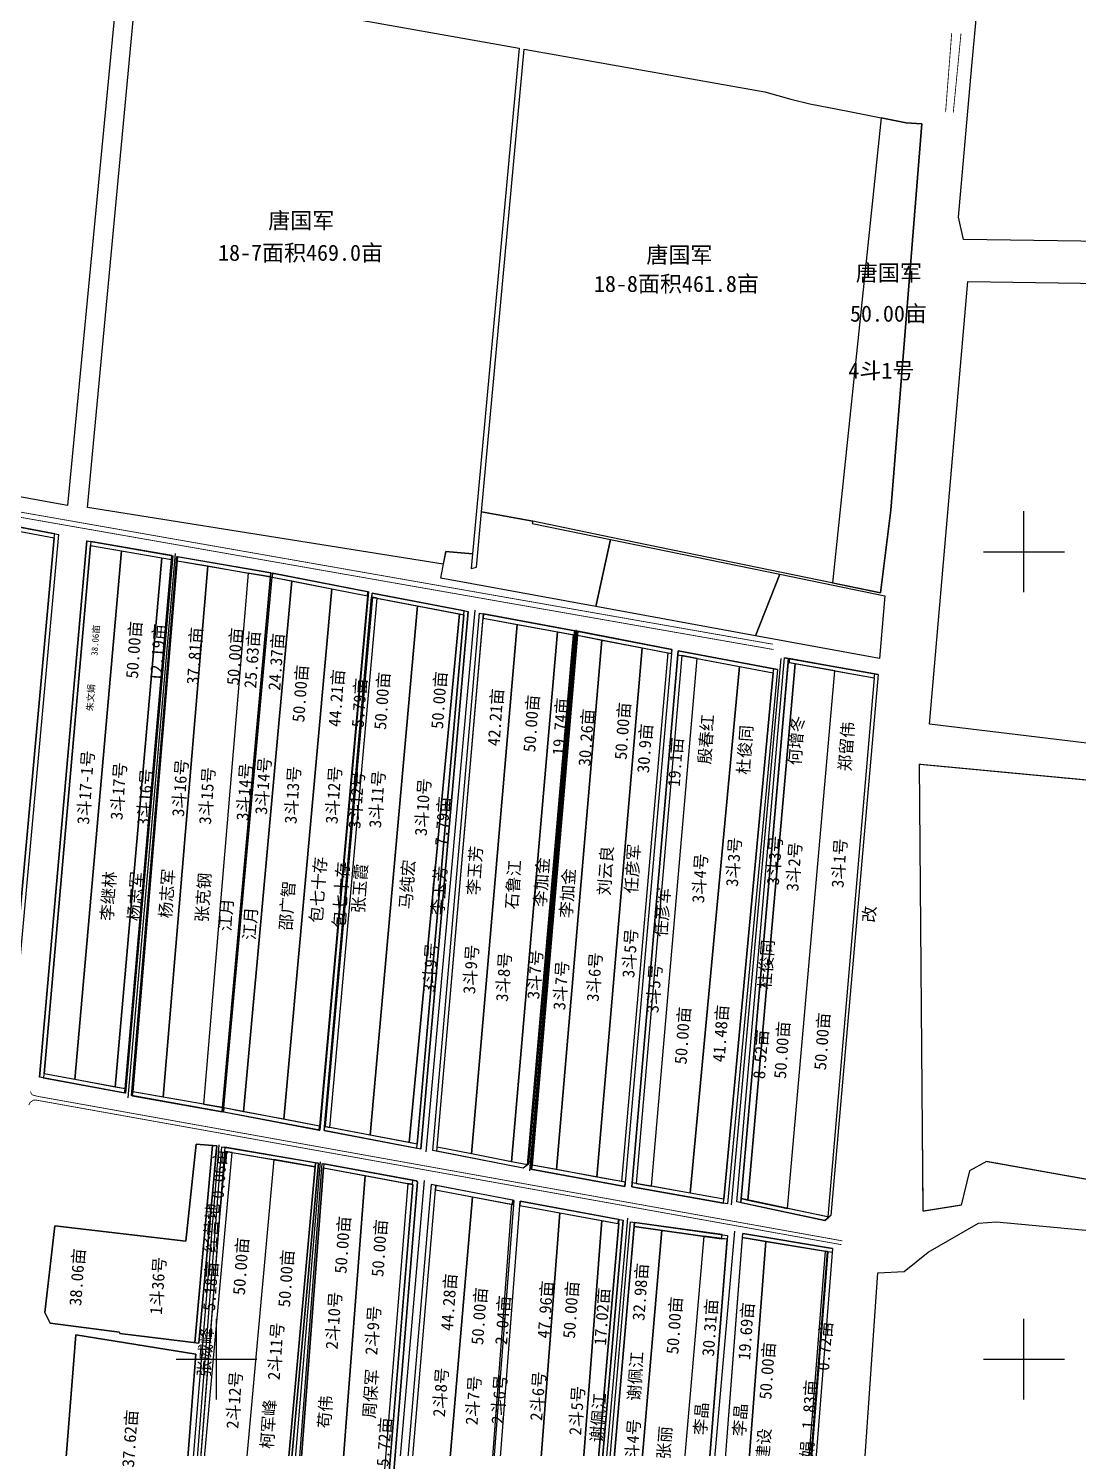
# Model space of a CAD drawing. Extents: x 554595 to 560908, y 4975051 to 4981577.
# Drawn here: x 556767 to 558068, y 4976889 to 4978648 of the extents above; entities that cross this region are included whole.
import ezdxf
from ezdxf.enums import TextEntityAlignment as Align

# ---------------------------------------------------------------- set-up
doc = ezdxf.new("R2010")
doc.units = 0
doc.header["$LTSCALE"] = 10
for name, color, linetype in [('2020.3.23', 7, 'CONTINUOUS'), ('2021新职工', 7, 'CONTINUOUS'), ('2022nian', 7, 'CONTINUOUS'), ('TK', 7, 'CONTINUOUS'), ('ZDH', 1, 'CONTINUOUS'), ('出地桩', 2, 'CONTINUOUS'), ('地块名称', 7, 'CONTINUOUS'), ('地物地貌', 7, 'CONTINUOUS'), ('扣减林带', 3, 'CONTINUOUS'), ('承包户', 7, 'CONTINUOUS'), ('测地框', 7, 'CONTINUOUS'), ('经营地', 5, 'CONTINUOUS'), ('经营地面积', 5, 'CONTINUOUS'), ('路林渠', 7, 'CONTINUOUS'), ('身份地', 1, 'CONTINUOUS'), ('身份地面积', 1, 'CONTINUOUS'), ('４－５', 5, 'CONTINUOUS')]:
    doc.layers.add(name, color=color, linetype=linetype)
doc.styles.add('宋体', font='SimSun.ttf')

msp = doc.modelspace()

# ---------------------------------------------------------------- linework, layer by layer
at = {"layer": '2020.3.23', "color": 3, "linetype": 'Continuous', "flags": 128}
for points, elevation in [([(557127.4, 4977288.6), (557083.3, 4977297), (557142.8, 4977954), (557186.9, 4977945.5)], 293.7), ([(557134.5, 4977288), (557140.3, 4977286.9), (557198.8, 4977942.4), (557193, 4977943.5)], 294), ([(557135, 4976588.1), (557083.5, 4976596.9), (557132.5, 4977236.9), (557183.9, 4977227.3)], 295.6)]:
    msp.add_lwpolyline(points, close=True, dxfattribs=dict(at, elevation=elevation))
msp.add_lwpolyline([(557471, 4977225.4), (557420.9, 4977234.6), (557477.1, 4977890.5), (557527.1, 4977880.8)], close=True, dxfattribs=at)
at = {"layer": '2021新职工', "color": 4, "linetype": 'Continuous', "flags": 128}
msp.add_lwpolyline([(556983.8, 4977315.5), (556933.9, 4977324.4), (556989, 4977982.3), (557038.9, 4977973.6)], close=True, dxfattribs=at)
at = {"layer": '2021新职工', "color": 4, "linetype": 'Continuous', "elevation": 294, "flags": 128}
for points in [[(557306.2, 4977921.8), (557248.4, 4977266.1), (557238.3, 4977268.1), (557300.7, 4977922.9)], [(557315.5, 4977254.1), (557273.3, 4977262.4), (557330, 4977917.6), (557372.3, 4977909.9)]]:
    msp.add_lwpolyline(points, close=True, dxfattribs=at)
at = {"layer": '2022nian', "color": 3, "linetype": 'Continuous', "elevation": 293.7, "flags": 128}
msp.add_lwpolyline([(556824.3, 4977346.2), (556786.2, 4977353.2), (556843.8, 4978007.6), (556882, 4978001)], close=True, dxfattribs=at)
at = {"layer": '2022nian', "color": 3, "linetype": 'Continuous', "flags": 128}
for points in [[(557765.8, 4977852.3), (557716.5, 4977861.2), (557658, 4977197), (557707.2, 4977186.6)], [(557019.3, 4977255.8), (557010.9, 4977257.2), (557003.5, 4977175.8), (556960, 4976618.1), (556961.3, 4976617.9)], [(557012.6, 4976607.8), (556961.3, 4976617.9), (557019.3, 4977255.8), (557070.7, 4977247)], [(557756.5, 4977133.1), (557753.9, 4977133.5), (557717.9, 4976679.8), (557720.5, 4976679.1)]]:
    msp.add_lwpolyline(points, close=True, dxfattribs=at)
at = {"layer": 'TK', "linetype": 'Continuous'}
for p, q in [((558000, 4977950), (558000, 4978050)), ((557950, 4978000), (558050, 4978000)), ((557000, 4976950), (557000, 4977050)), ((558000, 4976950), (558000, 4977050)), ((556950, 4977000), (557050, 4977000)), ((557950, 4977000), (558050, 4977000))]:
    msp.add_line(p, q, dxfattribs=at)
at = {"layer": '出地桩', "color": 2, "linetype": 'Continuous'}
for p, q in [((557195.8, 4976572.7, 295.6), (557248.8, 4977219.4, 295.6)), ((557247.2, 4977220.6, 295.6), (557242.9, 4977221.4, 295.6)), ((557248.8, 4977219.4, 295.6), (557247.2, 4977220.6, 295.6)), ((557242.9, 4977216.3, 295.6), (557190.7, 4976578.7, 295.6))]:
    msp.add_line(p, q, dxfattribs=at)
at = {"layer": '出地桩', "color": 2, "linetype": 'Continuous', "flags": 128}
for points, elevation in [([(556887.2, 4977329.4), (556886.1, 4977329.6), (556886.7, 4977334.6), (556944.3, 4977990.2), (556944.7, 4977995.2), (556945.7, 4977995)], 293.7), ([(556950.6, 4977994), (556951.7, 4977993.8), (556951.2, 4977988.8), (556896.1, 4977331.1), (556895.6, 4977326.1), (556894.7, 4977326.3)], 293.7), ([(557127.4, 4977288.6), (557126.9, 4977283.7), (557127.9, 4977283.5), (557188.3, 4977950.3), (557187.5, 4977950.4), (557186.9, 4977945.5)], 293.7), ([(557632.9, 4977192.3), (557627.9, 4977193.2), (557628.4, 4977198.2), (557689.4, 4977850.1), (557690.3, 4977855), (557694.8, 4977854.1)], 294.3), ([(557130.9, 4977242.3), (557132.9, 4977241.9), (557132.5, 4977236.9), (557083.5, 4976596.9), (557082.7, 4976591.9), (557081.1, 4976592.1)], 295.6), ([(557271.3, 4977209.8), (557271.5, 4977214.9), (557265.8, 4977216), (557210.6, 4976569.3), (557216.1, 4976568.3), (557216.9, 4976573.3)], 296.2)]:
    msp.add_lwpolyline(points, close=True, dxfattribs=dict(at, elevation=elevation))
for points in [[(556948.8, 4977997.7), (556890.2, 4977323.6)], [(557320, 4977927.6), (557259.1, 4977256.7)], [(557387.8, 4977233.3), (557445.2, 4977903.3)], [(557698.9, 4977867.8), (557637.5, 4977191.1)], [(556949.6, 4976611.7), (557003.3, 4977265.4)], [(557073.3, 4976587.9), (557128.7, 4977244.3)], [(557200.7, 4976566.6), (557257.6, 4977221.3)], [(557508.8, 4977174.3), (557451.8, 4976527.8)], [(557583.7, 4976498), (557641.8, 4977158.6)]]:
    msp.add_lwpolyline(points, dxfattribs=at)
at = {"layer": '出地桩', "color": 2, "linetype": 'Continuous', "elevation": 293.7, "flags": 128}
msp.add_lwpolyline([(557006.7, 4977306.4), (557067.2, 4977973.8)], dxfattribs=at)
at = {"layer": '出地桩', "color": 2, "linetype": 'Continuous', "flags": 128}
for points in [[(557446.3, 4977901.6), (557447.3, 4977901.4), (557446.8, 4977896.4), (557390.7, 4977240.2), (557390.2, 4977235.2), (557389.2, 4977235.3)], [(557006.4, 4977263), (557010.3, 4977262.4), (557009.9, 4977257.4), (556959.8, 4976618.2), (556959, 4976613.2), (556955.6, 4976613.9)], [(557063.8, 4976597.7), (557062.8, 4976592.8), (557067.2, 4976592), (557126.3, 4977242.5), (557122.4, 4977243.2), (557122, 4977238.2)]]:
    msp.add_lwpolyline(points, close=True, dxfattribs=at)
at = {"layer": '地块名称', "color": 2, "linetype": 'Continuous', "elevation": 294, "flags": 128}
for points in [[(557134.5, 4977288), (557193, 4977943.6)], [(557385.1, 4977240.6), (557442.1, 4977897.1)]]:
    msp.add_lwpolyline(points, dxfattribs=at)
at = {"layer": '地块名称', "color": 3, "linetype": 'Continuous', "elevation": 295.2, "flags": 128}
for points in [[(557457.4, 4976529), (557512.7, 4977170)], [(557462.3, 4976527.9), (557517.7, 4977169.3)], [(557632.5, 4977148.3), (557625.5, 4977149.1), (557517.3, 4977164.3)]]:
    msp.add_lwpolyline(points, dxfattribs=at)
at = {"layer": '地块名称', "color": 4, "linetype": 'Continuous', "flags": 128}
msp.add_lwpolyline([(557517.3, 4977164.3), (557462.7, 4976532.6)], dxfattribs=at)
at = {"layer": '地块名称', "color": 4, "linetype": 'Continuous', "elevation": 295.3, "flags": 128}
msp.add_lwpolyline([(557617.1, 4976705.1), (557651.6, 4977155.5)], dxfattribs=at)
at = {"layer": '地物地貌', "color": 6, "linetype": 'Continuous', "flags": 128}
for points in [[(557284, 4978000.2), (557316.9, 4977997.2), (557315.2, 4977979.1), (557321.7, 4977980.8), (557328.1, 4978049.5), (557391.7, 4978037.7), (557391, 4978035.1), (557488, 4978015.2), (557469.5, 4977932.1), (557277.7, 4977967.3)], [(557697.7, 4977972.1), (557827.7, 4977945.4), (557820.9, 4977867.7), (557667.6, 4977895.8)]]:
    msp.add_lwpolyline(points, close=True, dxfattribs=at)
at = {"layer": '扣减林带', "color": 3, "linetype": 'Continuous', "flags": 128}
for points, elevation in [([(556798.8, 4978017.3), (556799.5, 4978022.2), (556689.1, 4978043), (556688.6, 4978038)], 293.9), ([(556799.5, 4978022.2), (556804.2, 4978021.3), (556744.5, 4977367.2), (556739.3, 4977367.9), (556740, 4977372.8), (556798.8, 4978017.3)], 293.9), ([(556839.3, 4978013.4), (556844.3, 4978012.6), (556843.8, 4978007.6), (556786.2, 4977353.2), (556785.3, 4977348.3), (556780.8, 4977349.1)], 293.7), ([(556944.3, 4977990.2), (556944.7, 4977995.2), (556844.3, 4978012.6), (556843.8, 4978007.6)], 293.7), ([(557066.8, 4977968.8), (557067.2, 4977973.8), (556951.7, 4977993.8), (556951.2, 4977988.8)], 293.7), ([(557186.9, 4977945.5), (557187.5, 4977950.4), (557069.2, 4977973.4), (557068.7, 4977968.4)], 293.7), ([(557306.2, 4977921.8), (557306.6, 4977926.8), (557192.5, 4977948.7), (557192, 4977943.7)], 294), ([(557443, 4977896.9), (557443.5, 4977901.9), (557330.5, 4977922.9), (557330, 4977917.6)], 294), ([(557689.4, 4977850.1), (557690.3, 4977855), (557571.6, 4977877.2), (557571.2, 4977872.2)], 294.3), ([(557814.3, 4977843.6), (557815.2, 4977848.5), (557709.2, 4977867.6), (557709, 4977862.6)], 294.1), ([(556786.2, 4977353.2), (556785.3, 4977348.3), (556886.1, 4977329.6), (556886.7, 4977334.6)], 293.7), ([(556896.1, 4977331.1), (556895.6, 4977326.1), (557006.7, 4977306.4), (557007.2, 4977311.4)], 293.7), ([(557009.1, 4977311), (557008.6, 4977306), (557126.9, 4977283.7), (557127.4, 4977288.6)], 293.7), ([(557133.5, 4977288.1), (557133.1, 4977283.1), (557248, 4977261), (557248.4, 4977266.1)], 294), ([(557242.6, 4977216.3), (557242.9, 4977221.4), (557132.9, 4977241.9), (557132.5, 4977236.9)], 295.6), ([(557514.5, 4977218.2), (557514.1, 4977213.2), (557627.9, 4977193.2), (557628.4, 4977198.2)], 294.3), ([(557366.3, 4977191.6), (557366.7, 4977196.6), (557271.5, 4977214.9), (557271.3, 4977209.8)], 296.2), ([(557497.1, 4977168.1), (557498, 4977173), (557375.8, 4977195.4), (557375.4, 4977190.2)], 295.6), ([(557649.6, 4977198.8), (557649.2, 4977193.8), (557753.2, 4977171.8), (557758.3, 4977175.8)], 294.1)]:
    msp.add_lwpolyline(points, close=True, dxfattribs=dict(at, elevation=elevation))
at = {"layer": '扣减林带', "color": 2, "linetype": 'Continuous', "flags": 128}
for points, elevation in [([(557133.5, 4977288.1), (557192, 4977943.7)], 294), ([(557267.9, 4977258.3), (557325.6, 4977923.8)], 294), ([(557272.8, 4977257.4), (557330.5, 4977923.4)], 294), ([(557386.2, 4977241.5), (557443, 4977896.9)], 294), ([(557644.3, 4977194.8), (557703.5, 4977868.6)], 294.1), ([(557649.2, 4977193.8), (557708.5, 4977868.2)], 294.1)]:
    msp.add_lwpolyline(points, dxfattribs=dict(at, elevation=elevation))
at = {"layer": '扣减林带', "color": 3, "linetype": 'Continuous', "flags": 128}
for points, elevation in [([(557248, 4977261), (557306.6, 4977926.8)], 294), ([(557252.9, 4977260), (557311.6, 4977925.9)], 294), ([(557385, 4977240.5), (557379.8, 4977236.4), (557272.8, 4977257.4), (557272.8, 4977257.4)], 294), ([(557762.5, 4977132.1), (557650.8, 4977150.6)], 295.3), ([(557762.9, 4977137.1), (557651.6, 4977155.5)], 295.3)]:
    msp.add_lwpolyline(points, dxfattribs=dict(at, elevation=elevation))
for points in [[(557563.6, 4977873.7), (557564, 4977878.7), (557447.3, 4977901.4), (557446.8, 4977896.4)], [(557122, 4977238.2), (557122.4, 4977243.2), (557010.3, 4977262.4), (557009.9, 4977257.4)], [(557390.7, 4977240.2), (557390.2, 4977235.2), (557505.8, 4977213.9), (557506.2, 4977218.9)], [(557625.5, 4977149.1), (557626.2, 4977154.1), (557517.7, 4977169.3), (557517.3, 4977164.3)]]:
    msp.add_lwpolyline(points, close=True, dxfattribs=at)
at = {"layer": '测地框', "color": 7, "linetype": 'Continuous', "flags": 128}
for points, elevation in [([(557978.8, 4978998.4), (558422.2, 4979063.2), (558652.7, 4978376.3), (557925.2, 4978386.8), (557918.7, 4978414.4), (557935.4, 4978601.9), (557949, 4978748.7)], 293.5), ([(557930.6, 4978334.6), (558517.1, 4978326), (558481.1, 4977714.2), (557882.8, 4977786.3)], 294.5), ([(556688.1, 4978043.2), (556804.2, 4978021.3), (556744.5, 4977367.2), (556672.2, 4977377.2), (556671, 4977370.2), (556626.9, 4977373.4)], 293.9), ([(556839.5, 4978013.4), (556945.7, 4977995), (556887.2, 4977329.4), (556781, 4977349.1)], 293.7), ([(556950.6, 4977994), (557067.2, 4977973.8), (557006.7, 4977306.4), (556894.7, 4977326.3)], 293.7), ([(557067.2, 4977973.8), (557188.3, 4977950.3), (557127.9, 4977283.5), (557006.7, 4977306.4)], 293.7), ([(557067.2, 4977973.8), (557188.3, 4977950.3), (557127.9, 4977283.5), (557006.7, 4977306.4)], 293.7), ([(557192.5, 4977948.7), (557311.6, 4977925.9), (557252.9, 4977260), (557133.1, 4977283.1)], 294), ([(557325.6, 4977923.8), (557443.5, 4977901.9), (557386.2, 4977241.5), (557379.8, 4977236.4), (557267.9, 4977258.3)], 294), ([(557571.6, 4977877.2), (557694.8, 4977854.1), (557632.9, 4977192.3), (557514.1, 4977213.2)], 294.3), ([(557703.5, 4977868.6), (557819.6, 4977847.7), (557760.9, 4977177.9), (557753.2, 4977171.8), (557644.3, 4977194.8)], 294.1), ([(557870.5, 4977736.9), (558387.8, 4977688.3), (558338, 4977179.7), (558205.1, 4977204.9), (558164.9, 4977234.9), (558148.2, 4977209.9), (557953.6, 4977244.5), (557932.5, 4977233.3), (557922.4, 4977190.5), (557875.3, 4977183)], 294.7), ([(556977.8, 4977019.7), (556880.3, 4977031.7), (556879.9, 4977033.5), (556794, 4977044.4), (556787.4, 4977057.6), (556799.6, 4977165.1), (556961.8, 4977145.9), (556974.7, 4977266), (557000.1, 4977264.2)], 294.8), ([(557130.9, 4977242.3), (557247.2, 4977220.6), (557248.8, 4977219.4), (557195.8, 4976572.7), (557082.8, 4976591.9), (557081.1, 4976592.1)], 295.6), ([(557210.6, 4976569.3), (557318.6, 4976549.7), (557368.4, 4977196.3), (557265.8, 4977216)], 296.2), ([(557375.8, 4977195.4), (557503.4, 4977172), (557448.1, 4976533.4), (557326.3, 4976550.8)], 295.6), ([(557512.7, 4977170), (557632.9, 4977153.1), (557580.9, 4976501.6), (557457.4, 4976529)], 295.2), ([(557651.6, 4977155.5), (557762.9, 4977137.1), (557726.1, 4976672.5), (557616.8, 4976700)], 295.3), ([(556974.2, 4977006), (556962.4, 4976851.1), (556811.4, 4976852.6), (556825.5, 4977030.1)], 295.2)]:
    msp.add_lwpolyline(points, close=True, dxfattribs=dict(at, elevation=elevation))
for points in [[(555393.9, 4979044.6), (556880.9, 4978750.1), (556886, 4978722.1), (556879.3, 4978725), (556815.2, 4978057.3), (556343.2, 4978142.6), (556343.8, 4978144.7), (556329.7, 4978149.9), (556328.8, 4978145.2), (555385.8, 4978315.7), (555331.9, 4978320.4)], [(556901.4, 4978711.2), (557077.9, 4978679.4), (557137.3, 4978665.7), (557374.6, 4978623.6), (557321.8, 4978050.7), (557316.9, 4977997.2), (557284, 4978000.2), (557280.8, 4977984.5), (556839.9, 4978054.9)], [(557381, 4978622.5), (557679, 4978569.6), (557711.2, 4978560.3), (557734.9, 4978554.9), (557781.9, 4978545.5), (557853.9, 4978531.3), (557873.5, 4978530.1), (557835.2, 4978051.6), (557822.2, 4977949.2), (557488.5, 4978017.5), (557391.7, 4978037.7), (557328.1, 4978049.5)], [(557488, 4978015.2), (557697.7, 4977972.1), (557667.6, 4977895.8), (557469.5, 4977932.1)], [(557446.3, 4977901.6), (557564, 4977878.7), (557505.8, 4977213.9), (557389.2, 4977235.3)], [(557006.4, 4977263), (557126.3, 4977242.5), (557067.2, 4976592), (556955.6, 4976613.9)]]:
    msp.add_lwpolyline(points, close=True, dxfattribs=at)
for points, elevation in [([(557067.2, 4977973.8), (557188.3, 4977950.3)], 293.7), ([(557694.8, 4977854.1), (557571.6, 4977877.2)], 294.3), ([(557819.6, 4977847.7), (557703.5, 4977868.6)], 294.1), ([(557368.4, 4977196.3), (557265.8, 4977216)], 296.2), ([(557632.9, 4977192.3), (557514.1, 4977213.2)], 294.3), ([(557375.8, 4977195.4), (557503.4, 4977172)], 295.6)]:
    msp.add_lwpolyline(points, dxfattribs=dict(at, elevation=elevation))
for points in [[(557389.7, 4977240.3), (557445.8, 4977896.6)], [(557564, 4977878.7), (557446.3, 4977901.6)], [(557389.2, 4977235.3), (557505.8, 4977213.9)], [(558267.5, 4976338.4), (558011.9, 4976386.5), (557998.2, 4976388.8), (558004.1, 4976415), (557944.4, 4976411.4), (557941, 4976398.7), (557771.8, 4976426.3), (557819, 4977106.6), (557851.8, 4977108.3), (557881.3, 4977132.4), (557943.5, 4977168.5), (557965.8, 4977170), (558222.3, 4977146.1)]]:
    msp.add_lwpolyline(points, dxfattribs=at)
at = {"layer": '测地框', "color": 7, "linetype": 'Continuous', "const_width": 1, "elevation": 294.7, "flags": 128}
msp.add_lwpolyline([(557870.5, 4977736.9), (558387.8, 4977688.3), (558338, 4977179.7), (558205.1, 4977204.9), (558164.9, 4977234.9), (558148.2, 4977209.9), (557953.6, 4977244.5), (557932.5, 4977233.3), (557922.4, 4977190.5), (557875.3, 4977183)], close=True, dxfattribs=at)
at = {"layer": '经营地', "color": 5, "linetype": 'Continuous', "elevation": 294.3, "flags": 128}
msp.add_lwpolyline([(557647.7, 4977857.9), (557689.4, 4977850.1), (557628.4, 4977198.2), (557586.7, 4977205.5)], close=True, dxfattribs=at)
at = {"layer": '经营地', "color": 5, "linetype": 'Continuous', "flags": 128}
for points in [[(557010.9, 4977257.2), (557009.9, 4977257.4), (557003.5, 4977175.8)], [(557757.5, 4977132.9), (557756.5, 4977133.1), (557720.5, 4976679.1), (557721.6, 4976678.8)], [(556974.2, 4977006), (556825.5, 4977030.1), (556811.4, 4976852.6), (556962.4, 4976851.1)]]:
    msp.add_lwpolyline(points, close=True, dxfattribs=at)
at = {"layer": '经营地面积', "color": 5, "linetype": 'Continuous', "flags": 128}
msp.add_lwpolyline([(556995.1, 4977264.7), (556974.7, 4977266), (556961.8, 4977145.9), (556799.6, 4977165.1), (556787.4, 4977057.6), (556794, 4977044.4), (556879.9, 4977033.5), (556880.3, 4977031.7), (556904, 4977028.8), (556937.8, 4977024.6), (556962, 4977021.7), (556964.3, 4977021.4), (556968.6, 4977020.8), (556969.3, 4977020.8), (556972.9, 4977020.3)], close=True, dxfattribs=at)
at = {"layer": '路林渠', "color": 6, "linetype": 'Continuous', "const_width": 1, "flags": 128}
for points in [[(557902.9, 4978544.4), (557910.5, 4978642.6)], [(557922, 4978642), (557912.4, 4978543.6)]]:
    msp.add_lwpolyline(points, dxfattribs=at)
at = {"layer": '路林渠', "color": 4, "linetype": 'Continuous', "const_width": 1, "elevation": 292.6, "flags": 128}
for points in [[(555280.1, 4978308.4), (557688.9, 4977885.4)], [(555279.6, 4978302), (557689.8, 4977878.8)]]:
    msp.add_lwpolyline(points, dxfattribs=at)
at = {"layer": '路林渠', "color": 5, "linetype": 'Continuous', "const_width": 1, "flags": 128}
for points, elevation in [([(556779.4, 4977325.2), (556775, 4977326.2), (556771.3, 4977327.4), (556769.3, 4977331.4)], 295), ([(557775, 4977146.4), (556779.4, 4977325.2)], 296), ([(556767.4, 4977314.6), (556769.1, 4977318), (556772.9, 4977320.6), (556776.2, 4977320.8)], 294.9), ([(557774.3, 4977141.6), (556776.2, 4977320.8)], 295.9)]:
    msp.add_lwpolyline(points, dxfattribs=dict(at, elevation=elevation))
at = {"layer": '身份地', "color": 1, "linetype": 'Continuous', "flags": 128}
for points in [[(557822.2, 4977949.2), (557835.2, 4978051.6), (557873.5, 4978530.1), (557853.9, 4978531.3), (557823.2, 4978537.3), (557763, 4977961.3)], [(556933.9, 4977324.4), (556896.1, 4977331.1), (556951.2, 4977988.8), (556989, 4977982.3)], [(557066.8, 4977968.8), (557038.9, 4977973.6), (556983.8, 4977315.5), (557007.2, 4977311.4)], [(557420.9, 4977234.6), (557390.7, 4977240.2), (557446.8, 4977896.4), (557477.1, 4977890.5)], [(557527.1, 4977880.8), (557558.7, 4977874.6), (557501.3, 4977219.9), (557471, 4977225.4)], [(557716.5, 4977861.2), (557708, 4977862.7), (557649.6, 4977198.8), (557658, 4977197)], [(557000.1, 4977264.2), (556974.7, 4977266), (556961.8, 4977145.9), (556799.6, 4977165.1), (556787.4, 4977057.6), (556794, 4977044.4), (556879.9, 4977033.5), (556880.3, 4977031.7), (556977.8, 4977019.7)], [(557012.6, 4976607.8), (557063.8, 4976597.7), (557122, 4977238.2), (557070.7, 4977247)], [(557517.3, 4977164.3), (557551.5, 4977159.5), (557496.9, 4976525.1), (557462.7, 4976532.6)], [(557551.5, 4977159.5), (557603.3, 4977152.2), (557548.2, 4976514), (557496.9, 4976525.1)]]:
    msp.add_lwpolyline(points, close=True, dxfattribs=at)
for points, elevation in [([(556740, 4977372.8), (556689, 4977379.9), (556748.1, 4978026.8), (556798.8, 4978017.3)], 293.9), ([(556874.4, 4977336.9), (556824.3, 4977346.2), (556882, 4978001), (556932.1, 4977992.3)], 293.7), ([(556932.1, 4977992.3), (556944.3, 4977990.2), (556886.7, 4977334.6), (556874.4, 4977336.9)], 293.7), ([(557033.4, 4977306.4), (557009.1, 4977311), (557068.7, 4977968.4), (557093, 4977963.7)], 293.7), ([(557083.3, 4977297), (557033.4, 4977306.4), (557093, 4977963.7), (557142.8, 4977954)], 293.7), ([(557190.3, 4977277.2), (557140.3, 4977286.9), (557198.8, 4977942.4), (557248.8, 4977932.8)], 294), ([(557238.3, 4977268.1), (557190.3, 4977277.2), (557248.8, 4977932.8), (557300.7, 4977922.9)], 294), ([(557422.3, 4977900.8), (557365.4, 4977244.3), (557315.5, 4977254.1), (557372.3, 4977909.9)], 294), ([(557385.1, 4977240.6), (557385, 4977240.5), (557365.4, 4977244.3), (557422.3, 4977900.8), (557442.1, 4977897.1)], 294), ([(557595.3, 4977867.7), (557576.1, 4977871.3), (557519.5, 4977217.3), (557538.6, 4977214)], 294.3), ([(557586.7, 4977205.5), (557538.6, 4977214), (557595.3, 4977867.7), (557647.7, 4977857.9)], 294.3), ([(557647.7, 4977857.9), (557689.4, 4977850.1), (557628.4, 4977198.2), (557586.7, 4977205.5)], 294.3), ([(557765.8, 4977852.3), (557814.3, 4977843.6), (557757.1, 4977176.1), (557707.2, 4977186.6)], 294.1), ([(557184.8, 4976579.6), (557135, 4976588.1), (557183.9, 4977227.3), (557237, 4977217.4)], 295.6), ([(557184.8, 4976579.7), (557190.6, 4976578.6), (557242.9, 4977216.3), (557237, 4977217.4)], 295.6), ([(557262.6, 4976565), (557216.9, 4976573.3), (557271.3, 4977209.8), (557316.9, 4977201.1)], 296.2), ([(557317.4, 4976555), (557262.6, 4976565), (557316.9, 4977201.1), (557365.3, 4977191.8)], 296.2), ([(557428.8, 4976541.2), (557376.6, 4976548.7), (557425.2, 4977181.3), (557477.2, 4977171.8)], 295.6), ([(557443.5, 4976539.2), (557428.8, 4976541.2), (557477.2, 4977171.8), (557497.1, 4977168.1), (557498.1, 4977167.9)], 295.6), ([(557680.2, 4977145.7), (557753.9, 4977133.5), (557717.9, 4976679.8), (557646.1, 4976697.8)], 295.3)]:
    msp.add_lwpolyline(points, close=True, dxfattribs=dict(at, elevation=elevation))
for points, elevation in [([(557571.2, 4977872.2), (557514.5, 4977218.2)], 294.3), ([(557576.1, 4977871.3), (557519.5, 4977217.3)], 294.3), ([(557443.1, 4976534.1), (557443.6, 4976539.6), (557498.5, 4977172.9)], 295.6), ([(557448.1, 4976533.4), (557448.6, 4976539.2), (557503.4, 4977172)], 295.6)]:
    msp.add_lwpolyline(points, dxfattribs=dict(at, elevation=elevation))
for points in [[(556995.1, 4977264.7), (556972.9, 4977020.2)], [(557000.1, 4977264.2), (556977.8, 4977019.7)]]:
    msp.add_lwpolyline(points, dxfattribs=at)
at = {"layer": '４－５', "color": 2, "linetype": 'Continuous', "flags": 128}
for points, elevation in [([(557319, 4976554.7), (557368, 4977191.5), (557366.3, 4977191.6), (557365.3, 4977191.8), (557317.4, 4976555)], 296.2), ([(557425.2, 4977181.3), (557376.6, 4976548.7), (557326.7, 4976555.8), (557375.4, 4977190.2)], 295.6), ([(557651.2, 4977150.5), (557680.2, 4977145.7), (557646.1, 4976697.8), (557617.1, 4976705.1)], 295.3)]:
    msp.add_lwpolyline(points, close=True, dxfattribs=dict(at, elevation=elevation))
msp.add_lwpolyline([(557548.2, 4976514), (557581.3, 4976506.7), (557632.5, 4977148.3), (557603.3, 4977152.2)], close=True, dxfattribs=at)

# ---------------------------------------------------------------- texts
at = {"layer": '2020.3.23', "color": 3, "linetype": 'Continuous', "style": '宋体'}
for s, p in [('44.21亩', (557148, 4977818.8)), ('5.79亩', (557176.4, 4977812.9, 293.7)), ('50.00亩', (557502.4, 4977778)), ('50.00亩', (557155.5, 4977141.5))]:
    msp.add_text(s, height=15, rotation=86, dxfattribs=at).set_placement(p, align=Align.MIDDLE)
for s, p in [('刘云良', (557487, 4977573.8, 293.8)), ('包七十存', (557130.4, 4977539.8, 293.8)), ('包七十存', (557158.7, 4977533.9, 587.4)), ('苟伟', (557140.4, 4976913.6, 293.8))]:
    msp.add_text(s, height=15, rotation=86, dxfattribs=at).set_placement(p)
at = {"layer": '2021新职工', "color": 4, "linetype": 'Continuous', "style": '宋体'}
for s, p in [('50.00亩', (557022.1, 4977870.3)), ('42.21亩', (557345.1, 4977795)), ('38.06亩', (556826.9, 4977101.5))]:
    msp.add_text(s, height=15, rotation=86, dxfattribs=at).set_placement(p, align=Align.MIDDLE)
for s, p in [('李玉芳 ', (557324.9, 4977574, 293.8)), ('李玉芳 ', (557280.8, 4977549.3, 587.7)), ('张克钢', (556988.7, 4977540.5, 293.8))]:
    msp.add_text(s, height=15, rotation=86, dxfattribs=at).set_placement(p)
at = {"layer": '2022nian', "color": 3, "linetype": 'Continuous', "style": '宋体'}
for s, height, p in [('38.06亩', 8, (556849.5, 4977890.4)), ('朱文娟', 8, (556843.7, 4977819.3)), ('50.00亩', 15, (557029.6, 4977115)), ('5.18亩', 15, (556992.2, 4977090.3)), ('张威峰', 15, (556985.8, 4977008.5))]:
    msp.add_text(s, height=height, rotation=86, dxfattribs=at).set_placement(p, align=Align.MIDDLE)
for s, p in [('何增冬', (557723.2, 4977735, 293.8)), ('3斗2号', (557720.4, 4977578.9, 293.8)), ('1.83亩', (557739.7, 4976912.7, 884.3)), ('包娟', (557736.6, 4976857.1, 589))]:
    msp.add_text(s, height=15, rotation=86, dxfattribs=at).set_placement(p)
at = {"layer": 'ZDH', "color": 6, "linetype": 'Continuous', "style": '宋体'}
for s, p in [('唐国军', (557063.9, 4978400.1)), ('18-7面积469.0亩', (557001.8, 4978360.3)), ('唐国军', (557532.3, 4978357.6)), ('18-8面积461.8亩', (557467.4, 4978321.8))]:
    msp.add_text(s, height=20, dxfattribs=at).set_placement(p)
at = {"layer": 'ZDH', "color": 1, "linetype": 'Continuous', "style": '宋体'}
msp.add_text('唐国军', height=20, dxfattribs=at).set_placement((557791.7, 4978335.3))
at = {"layer": 'ZDH', "color": 7, "linetype": 'Continuous', "style": '宋体'}
msp.add_text('4斗1号', height=20, dxfattribs=at).set_placement((557782.5, 4978214.3))
at = {"layer": '地块名称', "color": 7, "linetype": 'Continuous', "style": '宋体'}
for s, p in [('3斗17-1号', (556842, 4977661.6, 293.8)), ('3斗17号', (556883.3, 4977667.2, 293.8)), ('3斗16号', (556916.2, 4977659.6, 293.7)), ('3斗16号', (556959.6, 4977671.3, 293.8)), ('3斗15号', (556992.9, 4977661.6, 293.8)), ('3斗14号', (557039.3, 4977666.4, 293.7)), ('3斗14号', (557062.4, 4977673.8, 293.8)), ('3斗13号', (557098.9, 4977662.4, 293.8)), ('3斗12号', (557149.7, 4977662.3, 293.8)), ('3斗11号', (557203.6, 4977657.3, 293.8)), ('3斗12号', (557178, 4977656.4, 587.4)), ('3斗10号', (557260.2, 4977647.5, 293.8)), ('3斗3号', (557645.6, 4977584.6, 293.8)), ('3斗3号', (557696.3, 4977586.5, 293.8)), ('3斗1号', (557776.4, 4977583.1, 293.8)), ('3斗4号', (557603.7, 4977564.3, 293.8)), ('3斗5号', (557517.2, 4977471.6, 293.8)), ('3斗9号', (557270, 4977453.9, 587.7)), ('3斗9号', (557320.1, 4977451.5, 293.8)), ('3斗8号', (557360.7, 4977442.2, 293.8)), ('3斗7号', (557399.5, 4977445.3, 293.8)), ('3斗6号', (557473.1, 4977442.2)), ('3斗7号', (557431.7, 4977431.7, 293.8)), ('3斗5号', (557547.2, 4977428, 588)), ('1斗36号', (556932.1, 4977054.6)), ('2斗10号', (557149.8, 4977011.6, 293.8)), ('2斗9号', (557198.8, 4977004.5, 293.8)), ('2斗11号', (557078.1, 4976973.5, 293.8)), ('2斗12号', (557026.8, 4976913.1, 293.8)), ('2斗8号', (557282.7, 4976927.8, 293.8)), ('2斗7号', (557323.1, 4976917.8, 293.8)), ('2斗6号', (557403.1, 4976923, 293.8)), ('2斗5号', (557451.4, 4976905.1, 293.8)), ('2斗4号', (557520.5, 4976864.3, 293.8))]:
    msp.add_text(s, height=15, rotation=86, dxfattribs=at).set_placement(p)
at = {"layer": '承包户', "color": 1, "linetype": 'Continuous', "style": '宋体'}
for s, p in [('殷春红', (557611.5, 4977736.4, 293.8)), ('杜俊同', (557659.6, 4977723.4, 294.3)), ('郑留伟', (557785.4, 4977727.7, 293.8)), ('任彦军', (557520.6, 4977576.2, 293.8)), ('杨志军', (556943.7, 4977545.5, 293.8)), ('张玉霞', (557182.6, 4977551.7, 293.8)), ('马纯宏', (557241.2, 4977556.8, 293.8)), ('石鲁江', (557372.6, 4977556.6, 293.8)), ('李加金', (557407.7, 4977559.5, 293.8)), ('李加金', (557439.9, 4977545.9, 293.8)), ('李继林', (556871.2, 4977542.3, 293.8)), ('杨志军', (556904.9, 4977542.1, 293.7)), ('邵广智', (557092.7, 4977530.5, 293.8)), ('任彦军', (557557.5, 4977522.3, 588)), ('江月', (557017.6, 4977529.3, 293.8)), ('江月', (557047.6, 4977518.5, 293.8)), ('改', (557815.1, 4977540.3)), ('杜俊同', (557686.1, 4977457.7, 293.8)), ('谢佩江', (557524, 4976947.6, 293.8)), ('周保军', (557196.2, 4976925.9, 293.8)), ('谢佩江', (557477.9, 4976896.3, 589.3)), ('柯军峰', (557069.5, 4976888.2, 293.8)), ('张丽', (557560.7, 4976875.4, 293.8)), ('李建设', (557682.1, 4976852.5, 293.8))]:
    msp.add_text(s, height=15, rotation=86, dxfattribs=at).set_placement(p)
at = {"layer": '经营地', "color": 5, "linetype": 'Continuous', "style": '宋体'}
msp.add_text('0.06亩', height=15, rotation=86, dxfattribs=at).set_placement((557003, 4977229.4), align=Align.MIDDLE)
for s, p in [('经营地', (556998.6, 4977131.2, 293.8)), ('0.72亩', (557758.6, 4976985.2, 589))]:
    msp.add_text(s, height=15, rotation=86, dxfattribs=at).set_placement(p)
at = {"layer": '经营地面积', "color": 5, "linetype": 'Continuous', "style": '宋体'}
msp.add_text('37.62亩', height=15, rotation=86, dxfattribs=at).set_placement((556892.3, 4976901.6), align=Align.MIDDLE)
at = {"layer": '身份地面积', "color": 1, "linetype": 'Continuous', "style": '宋体'}
msp.add_text('50.00亩', height=20, dxfattribs=at).set_placement((557784.5, 4978284.9))
for s, p in [('50.00亩', (556897.1, 4977878.6)), ('12.19亩', (556926.7, 4977875.2)), ('37.81亩', (556972.3, 4977871)), ('25.63亩', (557043.6, 4977866.5)), ('24.37亩', (557073.4, 4977863.8)), ('50.00亩', (557103.2, 4977824.5)), ('50.00亩', (557275.1, 4977816.2)), ('50.00亩', (557204.5, 4977815.2)), ('50.00亩', (557389.3, 4977787.4)), ('19.74亩', (557425.3, 4977783.5)), ('30.26亩', (557457.5, 4977769.9)), ('30.9亩', (557529.9, 4977756.5)), ('19.1亩', (557567.9, 4977739.5, 294.3)), ('50.00亩', (557576.7, 4977400.8)), ('41.48亩', (557623.9, 4977403.4)), ('50.00亩', (557699.8, 4977382.9)), ('50.00亩', (557749.5, 4977393.6)), ('8.52亩', (557673.5, 4977377.6)), ('50.00亩', (557201.2, 4977137.5)), ('50.00亩', (557085.6, 4977099.9)), ('32.98亩', (557524.5, 4977083.2)), ('44.28亩', (557287.3, 4977070.7)), ('50.00亩', (557438.4, 4977061.2)), ('50.00亩', (557324.8, 4977053.3)), ('17.02亩', (557476.9, 4977052.7, 295.6)), ('50.00亩', (557566.5, 4977041.7)), ('50.00亩', (557681.6, 4976985.6)), ('5.72亩', (557207.2, 4976897.5, 295.6))]:
    msp.add_text(s, height=15, rotation=86, dxfattribs=at).set_placement(p, align=Align.MIDDLE)
at = {"layer": '身份地面积', "color": 3, "linetype": 'Continuous', "style": '宋体'}
msp.add_text('7.79亩', height=15, rotation=86, dxfattribs=at).set_placement((557279.5, 4977666.4, 294), align=Align.MIDDLE)
at = {"layer": '４－５', "color": 1, "linetype": 'Continuous', "style": '宋体'}
for s, p in [('47.96亩', (557406.8, 4977061.4)), ('2.04亩', (557354, 4977048.3))]:
    msp.add_text(s, height=15, rotation=86, dxfattribs=at).set_placement(p, align=Align.MIDDLE)
at = {"layer": '４－５', "color": 2, "linetype": 'Continuous', "style": '宋体'}
for s, p in [('30.31亩', (557610.7, 4977039, 295.2)), ('19.69亩', (557655.4, 4977034.6, 295.2))]:
    msp.add_text(s, height=15, rotation=86, dxfattribs=at).set_placement(p, align=Align.MIDDLE)
at = {"layer": '４－５', "color": 7, "linetype": 'Continuous', "style": '宋体'}
msp.add_text('2斗6号', height=15, rotation=86, dxfattribs=at).set_placement((557355.1, 4976919.1, 293.8))
at = {"layer": '４－５', "color": 2, "linetype": 'Continuous', "style": '宋体'}
for p in [(557606.1, 4976905.3, 293.8), (557654.3, 4976903.8, 293.8)]:
    msp.add_text('李晶', height=15, rotation=86, dxfattribs=at).set_placement(p)

doc.saveas('drawing.dxf')
